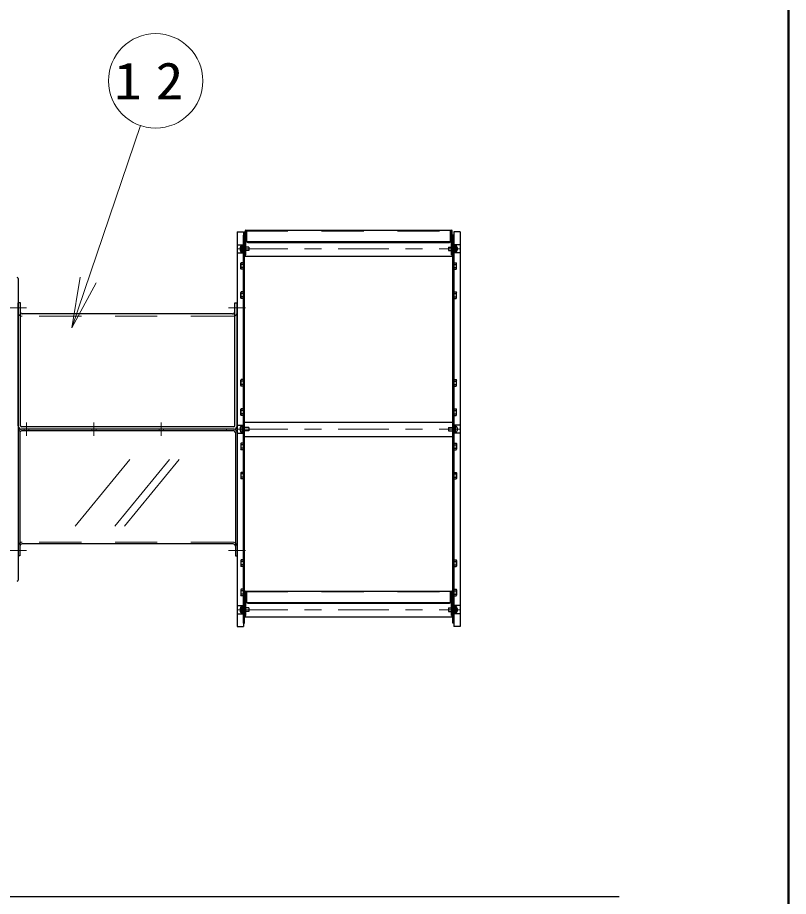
# Model space of a CAD drawing. Units: millimetres on the paper, scale 1:50. Extents: x -385 to 840, y 0 to 267.
# Drawn here: x 374.3 to 420, y 47.5 to 99.6 of the extents above; entities that cross this region are included whole.
import ezdxf

# ---------------------------------------------------------------- set-up
doc = ezdxf.new("R2010")
doc.units = ezdxf.units.MM
doc.linetypes.add('USER1', pattern=[4.5, 2.5, -2])
doc.linetypes.add('USER2', pattern=[6, 3, -1, 1, -1])
doc.layers.add('1_50', color=7, linetype='Continuous', lineweight=25)
doc.layers.add('A3図枠', color=7, linetype='Continuous', lineweight=13)
doc.styles.add('ＭＳ ゴシック', font='')
doc.styles.get('ＭＳ ゴシック').set_extended_font_data('MS Gothic')

# ---------------------------------------------------------------- blocks, each defined once
blk = doc.blocks.new('open_arrow')
at = {"color": 0, "linetype": 'Continuous', "lineweight": -2}
blk.add_lwpolyline([(7.5, 1.25), (0, 0), (7.5, -1.25)], dxfattribs=at)

msp = doc.modelspace()

# ---------------------------------------------------------------- linework, layer by layer
at = {"layer": '1_50', "lineweight": 13}
msp.add_line((377.479, 81.179), (381.547, 93.18), dxfattribs=at)
at = {"layer": '1_50', "color": 131}
for p, q in [((387.282, 86.872), (387.282, 63.472)), ((387.282, 86.872), (387.662, 86.872)), ((387.662, 86.872), (387.662, 63.472)), ((400.142, 86.872), (400.142, 63.472)), ((400.522, 86.872), (400.142, 86.872)), ((400.522, 86.872), (400.522, 63.472)), ((387.282, 86.112), (387.662, 86.112)), ((400.522, 86.112), (400.142, 86.112)), ((387.282, 85.632), (387.662, 85.632)), ((400.522, 85.632), (400.142, 85.632)), ((387.282, 75.412), (387.662, 75.412)), ((400.522, 75.412), (400.142, 75.412)), ((387.282, 74.932), (387.662, 74.932)), ((400.522, 74.932), (400.142, 74.932)), ((387.282, 64.712), (387.662, 64.712)), ((400.522, 64.712), (400.142, 64.712)), ((387.282, 64.232), (387.662, 64.232)), ((400.522, 64.232), (400.142, 64.232)), ((387.282, 63.472), (387.662, 63.472)), ((400.522, 63.472), (400.142, 63.472))]:
    msp.add_line(p, q, dxfattribs=at)
at = {"layer": '1_50', "color": 4}
for p, q in [((387.662, 86.672), (387.726, 86.672)), ((387.662, 63.672), (387.662, 86.672)), ((387.726, 63.672), (387.726, 86.672)), ((400.078, 63.672), (400.078, 86.672)), ((400.142, 86.672), (400.078, 86.672)), ((400.142, 63.672), (400.142, 86.672)), ((387.582, 86.052), (387.562, 86.052)), ((387.582, 85.688), (387.582, 86.056)), ((387.582, 86.056), (387.632, 86.056)), ((387.582, 86.052), (387.582, 85.692)), ((387.632, 86.082), (387.632, 85.662)), ((387.662, 86.082), (387.632, 86.082)), ((387.632, 85.688), (387.632, 86.056)), ((387.662, 86.082), (387.662, 85.662)), ((387.726, 85.445), (387.726, 86.299)), ((387.726, 86.299), (400.078, 86.299)), ((400.078, 86.299), (400.078, 85.445)), ((400.142, 86.082), (400.142, 85.662)), ((400.142, 86.082), (400.172, 86.082)), ((400.172, 86.082), (400.172, 85.662)), ((400.172, 85.688), (400.172, 86.056)), ((400.222, 86.056), (400.172, 86.056)), ((400.222, 85.688), (400.222, 86.056)), ((400.222, 86.052), (400.222, 85.692)), ((400.222, 86.052), (400.242, 86.052)), ((387.462, 85.952), (387.462, 85.792)), ((387.582, 85.692), (387.562, 85.692)), ((387.982, 85.972), (387.582, 85.972)), ((387.582, 85.885), (387.632, 85.872)), ((387.582, 85.872), (387.632, 85.859)), ((387.982, 85.772), (387.582, 85.772)), ((387.582, 85.688), (387.632, 85.688)), ((387.632, 85.662), (387.662, 85.662)), ((387.982, 85.972), (387.982, 85.772)), ((399.822, 85.972), (399.822, 85.772)), ((399.822, 85.972), (400.222, 85.972)), ((399.822, 85.772), (400.222, 85.772)), ((400.172, 85.662), (400.142, 85.662)), ((400.222, 85.885), (400.172, 85.872)), ((400.222, 85.872), (400.172, 85.859)), ((400.222, 85.688), (400.172, 85.688)), ((400.222, 85.692), (400.242, 85.692)), ((400.342, 85.952), (400.342, 85.792)), ((387.726, 85.445), (400.078, 85.445)), ((387.726, 74.745), (387.726, 75.599)), ((387.726, 75.599), (400.078, 75.599)), ((400.078, 75.599), (400.078, 74.745)), ((387.462, 75.252), (387.462, 75.092)), ((387.582, 75.352), (387.562, 75.352)), ((387.582, 74.988), (387.582, 75.356)), ((387.582, 75.356), (387.632, 75.356)), ((387.582, 75.352), (387.582, 74.992)), ((387.982, 75.272), (387.582, 75.272)), ((387.582, 75.185), (387.632, 75.172)), ((387.582, 75.172), (387.632, 75.159)), ((387.982, 75.072), (387.582, 75.072)), ((387.632, 75.382), (387.632, 74.962)), ((387.662, 75.382), (387.632, 75.382)), ((387.632, 74.988), (387.632, 75.356)), ((387.662, 75.382), (387.662, 74.962)), ((387.982, 75.272), (387.982, 75.072)), ((399.822, 75.272), (399.822, 75.072)), ((399.822, 75.272), (400.222, 75.272)), ((399.822, 75.072), (400.222, 75.072)), ((400.142, 75.382), (400.142, 74.962)), ((400.142, 75.382), (400.172, 75.382)), ((400.172, 75.382), (400.172, 74.962)), ((400.172, 74.988), (400.172, 75.356)), ((400.222, 75.356), (400.172, 75.356)), ((400.222, 75.185), (400.172, 75.172)), ((400.222, 75.172), (400.172, 75.159)), ((400.222, 74.988), (400.222, 75.356)), ((400.222, 75.352), (400.222, 74.992)), ((400.222, 75.352), (400.242, 75.352)), ((400.342, 75.252), (400.342, 75.092)), ((387.582, 74.992), (387.562, 74.992)), ((387.582, 74.988), (387.632, 74.988)), ((387.632, 74.962), (387.662, 74.962)), ((387.726, 74.745), (400.078, 74.745)), ((400.172, 74.962), (400.142, 74.962)), ((400.222, 74.988), (400.172, 74.988)), ((400.222, 74.992), (400.242, 74.992)), ((387.582, 64.652), (387.562, 64.652)), ((387.582, 64.288), (387.582, 64.656)), ((387.582, 64.656), (387.632, 64.656)), ((387.582, 64.652), (387.582, 64.292)), ((387.632, 64.682), (387.632, 64.262)), ((387.662, 64.682), (387.632, 64.682)), ((387.632, 64.288), (387.632, 64.656)), ((387.662, 64.682), (387.662, 64.262)), ((387.726, 64.045), (387.726, 64.899)), ((387.726, 64.899), (400.078, 64.899)), ((400.078, 64.899), (400.078, 64.045)), ((400.142, 64.682), (400.142, 64.262)), ((400.142, 64.682), (400.172, 64.682)), ((400.172, 64.682), (400.172, 64.262)), ((400.172, 64.288), (400.172, 64.656)), ((400.222, 64.656), (400.172, 64.656)), ((400.222, 64.288), (400.222, 64.656)), ((400.222, 64.652), (400.222, 64.292)), ((400.222, 64.652), (400.242, 64.652)), ((387.462, 64.552), (387.462, 64.392)), ((387.582, 64.292), (387.562, 64.292)), ((387.982, 64.572), (387.582, 64.572)), ((387.582, 64.485), (387.632, 64.472)), ((387.582, 64.472), (387.632, 64.459)), ((387.982, 64.372), (387.582, 64.372)), ((387.582, 64.288), (387.632, 64.288)), ((387.632, 64.262), (387.662, 64.262)), ((387.982, 64.572), (387.982, 64.372)), ((399.822, 64.572), (399.822, 64.372)), ((399.822, 64.572), (400.222, 64.572)), ((399.822, 64.372), (400.222, 64.372)), ((400.172, 64.262), (400.142, 64.262)), ((400.222, 64.485), (400.172, 64.472)), ((400.222, 64.472), (400.172, 64.459)), ((400.222, 64.288), (400.172, 64.288)), ((400.222, 64.292), (400.242, 64.292)), ((400.342, 64.552), (400.342, 64.392)), ((387.662, 63.672), (387.726, 63.672)), ((387.726, 64.045), (400.078, 64.045)), ((400.142, 63.672), (400.078, 63.672))]:
    msp.add_line(p, q, dxfattribs=at)
at = {"layer": '1_50', "color": 190}
for p, q in [((387.752, 85.522), (387.752, 86.922)), ((387.798, 85.522), (387.798, 86.926)), ((387.802, 86.972), (400.002, 86.972)), ((387.858, 86.293), (387.858, 86.972)), ((399.946, 86.293), (399.946, 86.972)), ((400.006, 85.522), (400.006, 86.926)), ((400.052, 85.522), (400.052, 86.922)), ((387.752, 85.522), (387.798, 85.522)), ((400.006, 85.522), (400.052, 85.522)), ((387.752, 64.122), (387.752, 65.522)), ((387.798, 64.122), (387.798, 65.526)), ((387.802, 65.572), (400.002, 65.572)), ((387.858, 64.893), (387.858, 65.572)), ((399.946, 64.893), (399.946, 65.572)), ((400.006, 64.122), (400.006, 65.526)), ((400.052, 64.122), (400.052, 65.522)), ((387.752, 64.122), (387.798, 64.122)), ((400.006, 64.122), (400.052, 64.122))]:
    msp.add_line(p, q, dxfattribs=at)
at = {"layer": '1_50', "color": 190, "linetype": 'USER1', "lineweight": 13}
for p, q in [((387.798, 86.926), (400.006, 86.926)), ((387.798, 65.526), (400.006, 65.526))]:
    msp.add_line(p, q, dxfattribs=at)
at = {"layer": '1_50'}
for p, q in [((387.52, 86.068), (387.502, 86.037)), ((387.502, 85.707), (387.502, 86.037)), ((387.662, 86.068), (387.52, 86.068)), ((387.662, 86.068), (387.662, 85.676)), ((400.142, 86.068), (400.284, 86.068)), ((400.142, 86.068), (400.142, 85.676)), ((400.284, 86.068), (400.302, 86.037)), ((400.302, 85.707), (400.302, 86.037)), ((387.52, 85.676), (387.502, 85.707)), ((387.662, 85.97), (387.52, 85.97)), ((387.662, 85.774), (387.52, 85.774)), ((387.662, 85.676), (387.52, 85.676)), ((400.142, 85.97), (400.284, 85.97)), ((400.142, 85.774), (400.284, 85.774)), ((400.142, 85.676), (400.284, 85.676)), ((400.284, 85.676), (400.302, 85.707)), ((387.52, 85.048), (387.502, 85.017)), ((387.502, 84.687), (387.502, 85.017)), ((387.662, 85.048), (387.52, 85.048)), ((387.662, 84.95), (387.52, 84.95)), ((387.662, 85.048), (387.662, 84.656)), ((400.142, 85.048), (400.284, 85.048)), ((400.142, 85.048), (400.142, 84.656)), ((400.142, 84.95), (400.284, 84.95)), ((400.284, 85.048), (400.302, 85.017)), ((400.302, 84.687), (400.302, 85.017)), ((387.52, 84.656), (387.502, 84.687)), ((387.662, 84.754), (387.52, 84.754)), ((387.662, 84.656), (387.52, 84.656)), ((400.142, 84.754), (400.284, 84.754)), ((400.142, 84.656), (400.284, 84.656)), ((400.284, 84.656), (400.302, 84.687)), ((387.52, 83.316), (387.502, 83.285)), ((387.502, 82.955), (387.502, 83.285)), ((387.52, 82.924), (387.502, 82.955)), ((387.662, 83.316), (387.52, 83.316)), ((387.662, 83.218), (387.52, 83.218)), ((387.662, 83.022), (387.52, 83.022)), ((387.662, 82.924), (387.52, 82.924)), ((387.662, 83.316), (387.662, 82.924)), ((400.142, 83.316), (400.284, 83.316)), ((400.142, 83.316), (400.142, 82.924)), ((400.142, 83.218), (400.284, 83.218)), ((400.142, 83.022), (400.284, 83.022)), ((400.142, 82.924), (400.284, 82.924)), ((400.284, 83.316), (400.302, 83.285)), ((400.284, 82.924), (400.302, 82.955)), ((400.302, 82.955), (400.302, 83.285)), ((387.52, 78.12), (387.502, 78.089)), ((387.502, 77.759), (387.502, 78.089)), ((387.52, 77.728), (387.502, 77.759)), ((387.662, 78.12), (387.52, 78.12)), ((387.662, 78.022), (387.52, 78.022)), ((387.662, 77.826), (387.52, 77.826)), ((387.662, 77.728), (387.52, 77.728)), ((387.662, 78.12), (387.662, 77.728)), ((400.142, 78.12), (400.284, 78.12)), ((400.142, 78.12), (400.142, 77.728)), ((400.142, 78.022), (400.284, 78.022)), ((400.142, 77.826), (400.284, 77.826)), ((400.142, 77.728), (400.284, 77.728)), ((400.284, 78.12), (400.302, 78.089)), ((400.284, 77.728), (400.302, 77.759)), ((400.302, 77.759), (400.302, 78.089)), ((387.52, 76.388), (387.502, 76.357)), ((387.502, 76.027), (387.502, 76.357)), ((387.662, 76.388), (387.52, 76.388)), ((387.662, 76.29), (387.52, 76.29)), ((387.662, 76.094), (387.52, 76.094)), ((387.662, 76.388), (387.662, 75.996)), ((400.142, 76.388), (400.284, 76.388)), ((400.142, 76.388), (400.142, 75.996)), ((400.142, 76.29), (400.284, 76.29)), ((400.142, 76.094), (400.284, 76.094)), ((400.284, 76.388), (400.302, 76.357)), ((400.302, 76.027), (400.302, 76.357)), ((387.52, 75.996), (387.502, 76.027)), ((387.662, 75.996), (387.52, 75.996)), ((400.142, 75.996), (400.284, 75.996)), ((400.284, 75.996), (400.302, 76.027)), ((387.52, 74.348), (387.502, 74.317)), ((387.502, 74.317), (387.502, 73.987)), ((387.662, 74.348), (387.52, 74.348)), ((387.662, 74.25), (387.52, 74.25)), ((387.662, 74.054), (387.52, 74.054)), ((387.662, 73.956), (387.662, 74.348)), ((400.142, 74.348), (400.284, 74.348)), ((400.142, 73.956), (400.142, 74.348)), ((400.142, 74.25), (400.284, 74.25)), ((400.142, 74.054), (400.284, 74.054)), ((400.284, 74.348), (400.302, 74.317)), ((400.302, 74.317), (400.302, 73.987)), ((387.52, 73.956), (387.502, 73.987)), ((387.662, 73.956), (387.52, 73.956)), ((400.142, 73.956), (400.284, 73.956)), ((400.284, 73.956), (400.302, 73.987)), ((387.52, 72.616), (387.502, 72.585)), ((387.502, 72.585), (387.502, 72.255)), ((387.662, 72.616), (387.52, 72.616)), ((387.662, 72.518), (387.52, 72.518)), ((387.662, 72.224), (387.662, 72.616)), ((400.142, 72.616), (400.284, 72.616)), ((400.142, 72.224), (400.142, 72.616)), ((400.142, 72.518), (400.284, 72.518)), ((400.284, 72.616), (400.302, 72.585)), ((400.302, 72.585), (400.302, 72.255)), ((387.52, 72.224), (387.502, 72.255)), ((387.662, 72.322), (387.52, 72.322)), ((387.662, 72.224), (387.52, 72.224)), ((400.142, 72.322), (400.284, 72.322)), ((400.142, 72.224), (400.284, 72.224)), ((400.284, 72.224), (400.302, 72.255)), ((387.52, 67.42), (387.502, 67.389)), ((387.502, 67.389), (387.502, 67.059)), ((387.662, 67.42), (387.52, 67.42)), ((387.662, 67.322), (387.52, 67.322)), ((387.662, 67.028), (387.662, 67.42)), ((400.142, 67.42), (400.284, 67.42)), ((400.142, 67.028), (400.142, 67.42)), ((400.142, 67.322), (400.284, 67.322)), ((400.284, 67.42), (400.302, 67.389)), ((400.302, 67.389), (400.302, 67.059)), ((387.52, 67.028), (387.502, 67.059)), ((387.662, 67.126), (387.52, 67.126)), ((387.662, 67.028), (387.52, 67.028)), ((400.142, 67.126), (400.284, 67.126)), ((400.142, 67.028), (400.284, 67.028)), ((400.284, 67.028), (400.302, 67.059)), ((387.52, 65.688), (387.502, 65.657)), ((387.662, 65.688), (387.52, 65.688)), ((387.662, 65.296), (387.662, 65.688)), ((400.142, 65.688), (400.284, 65.688)), ((400.142, 65.296), (400.142, 65.688)), ((400.284, 65.688), (400.302, 65.657)), ((387.502, 65.657), (387.502, 65.327)), ((387.52, 65.296), (387.502, 65.327)), ((387.662, 65.59), (387.52, 65.59)), ((387.662, 65.394), (387.52, 65.394)), ((387.662, 65.296), (387.52, 65.296)), ((400.142, 65.59), (400.284, 65.59)), ((400.142, 65.394), (400.284, 65.394)), ((400.142, 65.296), (400.284, 65.296)), ((400.284, 65.296), (400.302, 65.327)), ((400.302, 65.657), (400.302, 65.327)), ((387.52, 64.668), (387.502, 64.637)), ((387.502, 64.637), (387.502, 64.307)), ((387.662, 64.668), (387.52, 64.668)), ((387.662, 64.276), (387.662, 64.668)), ((400.142, 64.668), (400.284, 64.668)), ((400.142, 64.276), (400.142, 64.668)), ((400.284, 64.668), (400.302, 64.637)), ((400.302, 64.637), (400.302, 64.307)), ((387.52, 64.276), (387.502, 64.307)), ((387.662, 64.57), (387.52, 64.57)), ((387.662, 64.374), (387.52, 64.374)), ((387.662, 64.276), (387.52, 64.276)), ((400.142, 64.57), (400.284, 64.57)), ((400.142, 64.374), (400.284, 64.374)), ((400.142, 64.276), (400.284, 64.276)), ((400.284, 64.276), (400.302, 64.307)), ((334.081, 47.472), (409.954, 47.472))]:
    msp.add_line(p, q, dxfattribs=at)
at = {"layer": '1_50', "color": 190, "lineweight": 13}
for p, q in [((387.918, 86.256), (399.886, 86.256)), ((387.918, 86.233), (399.886, 86.233)), ((387.918, 64.856), (399.886, 64.856)), ((387.918, 64.833), (399.886, 64.833))]:
    msp.add_line(p, q, dxfattribs=at)
at = {"layer": '1_50', "color": 131, "linetype": 'USER2', "lineweight": 13}
for p, q in [((387.282, 85.872), (387.662, 85.872)), ((400.522, 85.872), (400.142, 85.872)), ((387.282, 75.172), (387.662, 75.172)), ((400.522, 75.172), (400.142, 75.172)), ((387.282, 64.472), (387.662, 64.472)), ((400.522, 64.472), (400.142, 64.472))]:
    msp.add_line(p, q, dxfattribs=at)
at = {"layer": '1_50', "color": 4, "linetype": 'USER2', "lineweight": 13}
for p, q in [((387.282, 85.872), (400.522, 85.872)), ((387.662, 85.872), (387.935, 85.872)), ((400.142, 85.872), (399.869, 85.872)), ((387.282, 75.172), (400.522, 75.172)), ((387.662, 75.172), (387.935, 75.172)), ((400.142, 75.172), (399.869, 75.172)), ((387.282, 64.472), (400.522, 64.472)), ((387.662, 64.472), (387.935, 64.472)), ((400.142, 64.472), (399.869, 64.472))]:
    msp.add_line(p, q, dxfattribs=at)
at = {"layer": '1_50', "color": 190, "linetype": 'USER2', "lineweight": 13}
for p, q in [((387.914, 85.872), (387.486, 85.872)), ((399.89, 85.872), (400.318, 85.872)), ((387.914, 64.472), (387.486, 64.472)), ((399.89, 64.472), (400.318, 64.472))]:
    msp.add_line(p, q, dxfattribs=at)
at = {"layer": '1_50', "color": 2}
for p, q in [((374.282, 84.112), (374.282, 66.232)), ((374.282, 75.372), (374.282, 82.672)), ((374.422, 82.672), (374.282, 82.672)), ((374.282, 75.372), (374.282, 82.672)), ((374.422, 75.372), (374.422, 82.672)), ((387.142, 75.372), (387.142, 82.672)), ((387.142, 82.672), (387.282, 82.672)), ((387.282, 75.372), (387.282, 82.672)), ((387.282, 75.372), (387.282, 82.672)), ((387.002, 82.012), (374.522, 82.012)), ((387.082, 75.312), (374.482, 75.312)), ((387.082, 75.172), (374.482, 75.172)), ((387.082, 75.172), (374.482, 75.172)), ((387.082, 75.072), (374.482, 75.072)), ((374.282, 74.972), (374.282, 67.672)), ((374.282, 74.972), (374.282, 67.672)), ((374.382, 74.972), (374.382, 67.672)), ((387.182, 74.972), (387.182, 67.672)), ((387.282, 74.972), (387.282, 67.672)), ((387.282, 74.972), (387.282, 67.672)), ((387.042, 68.372), (374.522, 68.372)), ((374.382, 67.672), (374.282, 67.672)), ((387.182, 67.672), (387.282, 67.672))]:
    msp.add_line(p, q, dxfattribs=at)
at = {"layer": '1_50', "color": 2, "linetype": 'USER2', "lineweight": 13}
for p, q in [((373.778, 82.372), (374.787, 82.372)), ((387.787, 82.372), (386.778, 82.372)), ((374.782, 75.572), (374.782, 74.772)), ((374.782, 74.772), (374.782, 75.572)), ((378.782, 75.572), (378.782, 74.772)), ((378.782, 74.772), (378.782, 75.572)), ((382.782, 75.572), (382.782, 74.772)), ((382.782, 74.772), (382.782, 75.572)), ((373.778, 67.972), (374.787, 67.972)), ((387.787, 67.972), (386.778, 67.972))]:
    msp.add_line(p, q, dxfattribs=at)
at = {"layer": '1_50', "color": 2, "linetype": 'USER1', "lineweight": 13}
for p, q in [((387.042, 81.872), (374.522, 81.872)), ((374.652, 75.072), (374.652, 75.172)), ((374.912, 75.072), (374.912, 75.172)), ((378.652, 75.072), (378.652, 75.172)), ((378.912, 75.072), (378.912, 75.172)), ((382.652, 75.072), (382.652, 75.172)), ((382.912, 75.072), (382.912, 75.172)), ((386.652, 75.072), (386.652, 75.172)), ((387.042, 68.472), (374.522, 68.472))]:
    msp.add_line(p, q, dxfattribs=at)
at = {"layer": '1_50', "color": 2, "lineweight": 13}
for p, q in [((377.676, 69.423), (380.92, 73.387)), ((380.031, 69.423), (383.276, 73.387)), ((380.597, 69.423), (383.841, 73.387))]:
    msp.add_line(p, q, dxfattribs=at)
at = {"layer": '1_50', "lineweight": 13}
msp.add_circle((382.446, 95.832), 2.8, dxfattribs=at)
at = {"layer": '1_50', "color": 190}
for centre, start, end in [((387.802, 86.922), 90, 180), ((400.002, 86.922), 0, 90), ((387.802, 65.522), 90, 180), ((400.002, 65.522), 0, 90)]:
    msp.add_arc(centre, 0.05, start, end, dxfattribs=at)
at = {"layer": '1_50', "color": 4}
for centre, start, end in [((387.562, 85.952), 90, 180), ((400.242, 85.952), 0, 90), ((387.562, 85.792), 180, 270), ((400.242, 85.792), 270, 0), ((387.562, 75.252), 90, 180), ((387.562, 75.092), 180, 270), ((400.242, 75.252), 0, 90), ((400.242, 75.092), 270, 0), ((387.562, 64.552), 90, 180), ((400.242, 64.552), 0, 90), ((387.562, 64.392), 180, 270), ((400.242, 64.392), 270, 0)]:
    msp.add_arc(centre, 0.1, start, end, dxfattribs=at)
at = {"layer": '1_50'}
for centre, radius, start, end in [((387.592, 86.019), 0.0869, 145.6159, 214.3841), ((400.212, 86.019), 0.0869, 325.6159, 34.3841), ((387.83, 85.872), 0.325, 162.4121, 197.5879), ((387.592, 85.725), 0.0869, 145.6159, 214.3841), ((399.974, 85.872), 0.325, 342.4121, 17.5879), ((400.212, 85.725), 0.0869, 325.6159, 34.3841), ((387.592, 84.999), 0.0869, 145.6159, 214.3841), ((387.83, 84.852), 0.325, 162.4121, 197.5879), ((400.212, 84.999), 0.0869, 325.6159, 34.3841), ((399.974, 84.852), 0.325, 342.4121, 17.5879), ((387.592, 84.705), 0.0869, 145.6159, 214.3841), ((400.212, 84.705), 0.0869, 325.6159, 34.3841), ((387.592, 83.267), 0.0869, 145.6159, 214.3841), ((387.83, 83.12), 0.325, 162.4121, 197.5879), ((387.592, 82.973), 0.0869, 145.6159, 214.3841), ((400.212, 83.267), 0.0869, 325.6159, 34.3841), ((399.974, 83.12), 0.325, 342.4121, 17.5879), ((400.212, 82.973), 0.0869, 325.6159, 34.3841), ((387.592, 78.071), 0.0869, 145.6159, 214.3841), ((387.83, 77.924), 0.325, 162.4121, 197.5879), ((387.592, 77.777), 0.0869, 145.6159, 214.3841), ((400.212, 78.071), 0.0869, 325.6159, 34.3841), ((399.974, 77.924), 0.325, 342.4121, 17.5879), ((400.212, 77.777), 0.0869, 325.6159, 34.3841), ((387.592, 76.339), 0.0869, 145.6159, 214.3841), ((387.83, 76.192), 0.325, 162.4121, 197.5879), ((387.592, 76.045), 0.0869, 145.6159, 214.3841), ((400.212, 76.339), 0.0869, 325.6159, 34.3841), ((399.974, 76.192), 0.325, 342.4121, 17.5879), ((400.212, 76.045), 0.0869, 325.6159, 34.3841), ((387.592, 74.299), 0.0869, 145.6159, 214.3841), ((387.83, 74.152), 0.325, 162.4121, 197.5879), ((387.592, 74.005), 0.0869, 145.6159, 214.3841), ((400.212, 74.299), 0.0869, 325.6159, 34.3841), ((399.974, 74.152), 0.325, 342.4121, 17.5879), ((400.212, 74.005), 0.0869, 325.6159, 34.3841), ((387.592, 72.567), 0.0869, 145.6159, 214.3841), ((387.83, 72.42), 0.325, 162.4121, 197.5879), ((400.212, 72.567), 0.0869, 325.6159, 34.3841), ((399.974, 72.42), 0.325, 342.4121, 17.5879), ((387.592, 72.273), 0.0869, 145.6159, 214.3841), ((400.212, 72.273), 0.0869, 325.6159, 34.3841), ((387.592, 67.371), 0.0869, 145.6159, 214.3841), ((387.83, 67.224), 0.325, 162.4121, 197.5879), ((400.212, 67.371), 0.0869, 325.6159, 34.3841), ((399.974, 67.224), 0.325, 342.4121, 17.5879), ((387.592, 67.077), 0.0869, 145.6159, 214.3841), ((400.212, 67.077), 0.0869, 325.6159, 34.3841), ((387.592, 65.639), 0.0869, 145.6159, 214.3841), ((400.212, 65.639), 0.0869, 325.6159, 34.3841), ((387.83, 65.492), 0.325, 162.4121, 197.5879), ((387.592, 65.345), 0.0869, 145.6159, 214.3841), ((399.974, 65.492), 0.325, 342.4121, 17.5879), ((400.212, 65.345), 0.0869, 325.6159, 34.3841), ((387.592, 64.619), 0.0869, 145.6159, 214.3841), ((400.212, 64.619), 0.0869, 325.6159, 34.3841), ((387.83, 64.472), 0.325, 162.4121, 197.5879), ((387.592, 64.325), 0.0869, 145.6159, 214.3841), ((399.974, 64.472), 0.325, 342.4121, 17.5879), ((400.212, 64.325), 0.0869, 325.6159, 34.3841)]:
    msp.add_arc(centre, radius, start, end, dxfattribs=at)
at = {"layer": '1_50', "color": 190, "lineweight": 13}
for centre, start, end in [((387.918, 86.316), 180, 270), ((387.918, 86.293), 180, 270), ((399.886, 86.316), 270, 0), ((399.886, 86.293), 270, 0), ((387.918, 64.916), 180, 270), ((387.918, 64.893), 180, 270), ((399.886, 64.916), 270, 0), ((399.886, 64.893), 270, 0)]:
    msp.add_arc(centre, 0.06, start, end, dxfattribs=at)
at = {"layer": '1_50', "color": 2}
for centre, radius, start, end in [((374.222, 84.112), 0.06, 0, 90), ((374.522, 82.112), 0.1, 180, 270), ((387.002, 82.152), 0.14, 270, 0), ((374.482, 75.372), 0.2, 180, 270), ((374.482, 74.972), 0.2, 90, 180), ((374.482, 74.972), 0.1, 90, 180), ((374.482, 75.372), 0.06, 180, 270), ((387.082, 75.372), 0.06, 270, 0), ((387.082, 75.372), 0.2, 270, 0), ((387.082, 74.972), 0.2, 0, 90), ((387.082, 74.972), 0.1, 0, 90), ((374.522, 68.232), 0.14, 90, 180), ((387.042, 68.232), 0.14, 0, 90), ((374.222, 66.232), 0.06, 270, 0)]:
    msp.add_arc(centre, radius, start, end, dxfattribs=at)
at = {"layer": '1_50', "color": 2, "linetype": 'USER1', "lineweight": 13}
for centre, start, end in [((374.522, 82.112), 180, 270), ((387.042, 82.112), 270, 0), ((374.522, 68.232), 90, 180), ((387.042, 68.232), 0, 90)]:
    msp.add_arc(centre, 0.24, start, end, dxfattribs=at)
at = {"layer": 'A3図枠', "lineweight": 50}
msp.add_line((420, 0), (420, 267), dxfattribs=at)

# ---------------------------------------------------------------- block references
at = {"layer": '1_50', "lineweight": 13, "xscale": 0.4, "yscale": 0.4, "rotation": 71.3}
msp.add_blockref('open_arrow', (377.479, 81.179), dxfattribs=at)

# ---------------------------------------------------------------- texts
at = {"layer": '1_50', "insert": (382.446, 95.832), "char_height": 2.199, "attachment_point": 5, "style": 'ＭＳ ゴシック'}
msp.add_mtext('\\T1.5;\\W1.1;12', dxfattribs=at)

doc.saveas('drawing.dxf')
